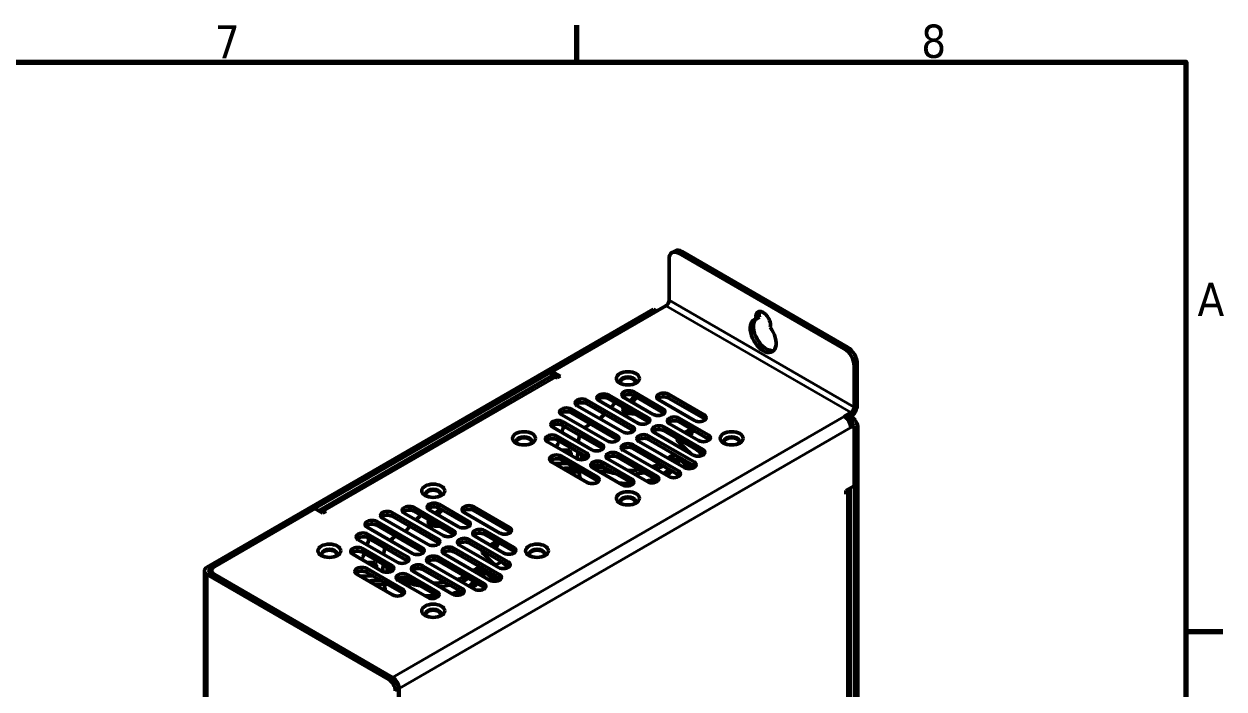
# Model space of a CAD drawing. Header units: millimetres. Extents: x 3265 to 5128, y 641 to 1684.
# Drawn here: x 4218 to 4479.5, y 1526.9 to 1671.7 of the extents above; entities that cross this region are included whole.
import ezdxf

# ---------------------------------------------------------------- set-up
doc = ezdxf.new("R2010")
doc.units = ezdxf.units.MM
doc.header["$LTSCALE"] = 1.8
for name, color, linetype, lineweight in [('경계(ISO)', 7, 'Continuous', 70), ('외형선(ISO)', 7, 'Continuous', 50), ('좁은 외형선(ISO)', 7, 'Continuous', 35)]:
    doc.layers.add(name, color=color, linetype=linetype, lineweight=lineweight)
doc.styles.add('주 텍스트 (ISO)', font='')
doc.styles.get('주 텍스트 (ISO)').set_extended_font_data('Tahoma')

# ---------------------------------------------------------------- blocks, each defined once
blk = doc.blocks.new('경계 Default Border')
at = {"layer": '경계(ISO)'}
for p, q in [((519.75, 410), (519.75, 413.9)), ((584, 350), (587.9, 350))]:
    blk.add_line(p, q, dxfattribs=at)
at = {"layer": '경계(ISO)', "flags": 128}
blk.add_lwpolyline([(10, 10), (10, 410), (584, 410), (584, 10), (10, 10)], dxfattribs=at)
at = {"layer": '경계(ISO)', "char_height": 3.5, "attachment_point": 7, "style": '주 텍스트 (ISO)'}
for s, insert in [('7', (481.56, 410.4)), ('8', (556.09, 410.4)), ('A', (585.24, 383.25))]:
    blk.add_mtext(s, dxfattribs=dict(at, insert=insert))

msp = doc.modelspace()

# ---------------------------------------------------------------- linework, layer by layer
at = {"layer": '외형선(ISO)'}
for p, q in [((4359.925, 1622.296), (4359.218, 1621.887)), ((4360.718, 1621.739), (4396.781, 1600.918)), ((4397.488, 1601.326), (4361.425, 1622.147)), ((4358.597, 1611.532), (4358.597, 1620.514)), ((4355.203, 1609.573), (4257.905, 1553.398)), ((4355.91, 1609.165), (4258.612, 1552.99)), ((4357.89, 1610.308), (4333.141, 1596.019)), ((4355.91, 1609.165), (4355.203, 1609.573)), ((4378.284, 1607.815), (4377.576, 1607.407)), ((4334.909, 1594.998), (4333.141, 1596.019)), ((4333.141, 1596.019), (4333.141, 1595.203)), ((4398.902, 1597.244), (4398.902, 1588.262)), ((4399.609, 1588.671), (4399.609, 1597.652)), ((4332.848, 1594.893), (4282.502, 1565.826)), ((4333.141, 1595.203), (4333.848, 1594.794)), ((4334.202, 1594.59), (4333.848, 1594.794)), ((4334.909, 1594.998), (4334.202, 1594.59)), ((4345.445, 1590.875), (4353.93, 1585.976)), ((4355.132, 1586.67), (4348.768, 1590.344)), ((4351.095, 1590.634), (4350.095, 1589.579)), ((4351.427, 1590.168), (4350.595, 1589.29)), ((4350.89, 1591.569), (4357.254, 1587.895)), ((4357.254, 1587.078), (4350.89, 1590.753)), ((4358.456, 1591.038), (4366.234, 1586.548)), ((4366.234, 1585.731), (4358.456, 1590.222)), ((4337.313, 1587.813), (4347.213, 1582.098)), ((4348.485, 1582.833), (4338.586, 1588.548)), ((4340.707, 1589.773), (4350.607, 1584.057)), ((4350.607, 1583.241), (4340.707, 1588.956)), ((4351.809, 1584.751), (4343.324, 1589.65)), ((4353.93, 1585.16), (4345.445, 1590.059)), ((4345.902, 1588.162), (4346.902, 1589.217)), ((4348.744, 1588.154), (4348.705, 1588.112)), ((4349.244, 1587.865), (4348.705, 1587.296)), ((4364.113, 1585.323), (4356.334, 1589.814)), ((4345.091, 1580.873), (4335.192, 1586.589)), ((4335.404, 1585.078), (4343.889, 1580.179)), ((4347.213, 1581.281), (4337.313, 1586.997)), ((4343.829, 1585.974), (4344.551, 1586.737)), ((4349.916, 1587.477), (4350.042, 1586.83)), ((4360.789, 1585.854), (4367.153, 1582.179)), ((4367.153, 1581.363), (4360.789, 1585.037)), ((4398.195, 1587.038), (4396.781, 1586.221)), ((4397.363, 1585.741), (4398.195, 1586.221)), ((4397.629, 1585.731), (4397.488, 1585.813)), ((4398.336, 1586.139), (4398.195, 1586.221)), ((4341.768, 1578.954), (4333.283, 1583.853)), ((4343.889, 1579.363), (4335.404, 1584.261)), ((4335.575, 1584.017), (4336.252, 1583.772)), ((4363.83, 1577.811), (4355.344, 1582.71)), ((4357.466, 1583.935), (4365.951, 1579.036)), ((4365.951, 1578.219), (4357.466, 1583.118)), ((4365.032, 1580.955), (4358.668, 1584.629)), ((4363.422, 1583.517), (4362.008, 1582.7)), ((4363.837, 1583.277), (4363.818, 1583.174)), ((4398.07, 1584.516), (4398.195, 1584.588)), ((4398.195, 1584.588), (4398.902, 1584.18)), ((4398.195, 1583.772), (4398.902, 1584.18)), ((4398.902, 1584.18), (4398.902, 1571.116)), ((4399.044, 1439.905), (4399.044, 1583.282)), ((4399.751, 1440.313), (4399.751, 1583.69)), ((4338.445, 1577.036), (4332.081, 1580.71)), ((4334.202, 1581.934), (4340.566, 1578.26)), ((4340.566, 1577.444), (4334.202, 1581.118)), ((4350.748, 1580.057), (4360.648, 1574.341)), ((4361.92, 1575.076), (4352.021, 1580.791)), ((4354.142, 1582.016), (4364.042, 1576.301)), ((4364.042, 1575.484), (4354.142, 1581.2)), ((4360.53, 1580.849), (4363.578, 1577.957)), ((4361.298, 1580.906), (4360.783, 1580.609)), ((4335.121, 1577.566), (4342.899, 1573.075)), ((4335.274, 1578.866), (4336.971, 1578.888)), ((4337.25, 1578.315), (4336.252, 1578.301)), ((4337.25, 1578.315), (4337.25, 1577.725)), ((4338.617, 1576.95), (4338.617, 1577.387)), ((4339.617, 1577.387), (4339.617, 1577.534)), ((4347.425, 1578.138), (4355.91, 1573.239)), ((4355.91, 1572.422), (4347.425, 1577.321)), ((4358.526, 1573.116), (4348.627, 1578.832)), ((4360.648, 1573.525), (4350.748, 1579.24)), ((4340.778, 1571.851), (4333, 1576.341)), ((4333.666, 1575.957), (4336.431, 1575.994)), ((4342.899, 1572.259), (4335.121, 1576.75)), ((4338.191, 1574.978), (4336.246, 1574.952)), ((4344.492, 1575.061), (4341.926, 1575.027)), ((4348.344, 1571.32), (4341.98, 1574.994)), ((4344.101, 1576.219), (4350.465, 1572.545)), ((4350.465, 1571.728), (4344.101, 1575.403)), ((4353.789, 1572.014), (4345.303, 1576.913)), ((4360.617, 1575.829), (4360.617, 1576.869)), ((4363.091, 1574.825), (4361.299, 1576.525)), ((4362.666, 1575.228), (4361.529, 1575.302)), ((4363.804, 1574.964), (4362.037, 1576.641)), ((4339.573, 1574.179), (4336.808, 1574.143)), ((4344.492, 1574.244), (4343.306, 1574.229)), ((4360.617, 1573.099), (4360.617, 1573.282)), ((4360.841, 1573.253), (4360.617, 1573.268)), ((4397.134, 1570.095), (4398.902, 1571.116)), ((4397.134, 1569.279), (4397.134, 1570.095)), ((4397.488, 1569.483), (4397.134, 1569.279)), ((4398.074, 1452.724), (4398.074, 1570.299)), ((4308.463, 1567.074), (4314.827, 1563.4)), ((4259.461, 1553.48), (4281.381, 1566.135)), ((4281.381, 1566.135), (4283.149, 1565.115)), ((4283.856, 1565.523), (4283.149, 1565.115)), ((4283.502, 1565.727), (4283.856, 1565.523)), ((4306.059, 1558.338), (4296.16, 1564.053)), ((4298.281, 1565.278), (4308.18, 1559.562)), ((4308.18, 1558.746), (4298.281, 1564.461)), ((4309.382, 1560.256), (4300.897, 1565.155)), ((4303.018, 1566.38), (4311.504, 1561.481)), ((4311.504, 1560.665), (4303.018, 1565.564)), ((4303.475, 1563.667), (4304.476, 1564.722)), ((4312.706, 1562.175), (4306.342, 1565.849)), ((4308.668, 1566.139), (4307.668, 1565.084)), ((4309.001, 1565.673), (4308.168, 1564.795)), ((4314.827, 1562.584), (4308.463, 1566.258)), ((4321.686, 1560.828), (4313.908, 1565.319)), ((4316.029, 1566.544), (4323.807, 1562.053)), ((4323.807, 1561.236), (4316.029, 1565.727)), ((4302.665, 1556.378), (4292.765, 1562.094)), ((4294.887, 1563.318), (4304.786, 1557.603)), ((4304.786, 1556.786), (4294.887, 1562.502)), ((4301.402, 1561.479), (4302.125, 1562.242)), ((4306.318, 1563.659), (4306.279, 1563.618)), ((4306.818, 1563.37), (4306.279, 1562.801)), ((4307.489, 1562.982), (4307.616, 1562.335)), ((4299.342, 1554.459), (4290.856, 1559.358)), ((4292.978, 1560.583), (4301.463, 1555.684)), ((4301.463, 1554.868), (4292.978, 1559.767)), ((4293.149, 1559.523), (4293.826, 1559.277)), ((4315.039, 1559.44), (4323.525, 1554.541)), ((4322.605, 1556.46), (4316.241, 1560.134)), ((4318.363, 1561.359), (4324.727, 1557.685)), ((4324.727, 1556.868), (4318.363, 1560.542)), ((4320.996, 1559.022), (4319.582, 1558.205)), ((4321.411, 1558.782), (4321.392, 1558.68)), ((4296.018, 1552.541), (4289.654, 1556.215)), ((4291.775, 1557.44), (4298.139, 1553.765)), ((4298.139, 1552.949), (4291.775, 1556.623)), ((4319.494, 1550.581), (4309.595, 1556.296)), ((4311.716, 1557.521), (4321.615, 1551.806)), ((4321.615, 1550.989), (4311.716, 1556.705)), ((4321.403, 1553.316), (4312.918, 1558.215)), ((4323.525, 1553.725), (4315.039, 1558.624)), ((4318.104, 1556.354), (4321.151, 1553.462)), ((4318.872, 1556.411), (4318.357, 1556.114)), ((4292.848, 1554.371), (4294.544, 1554.393)), ((4294.823, 1553.82), (4293.826, 1553.806)), ((4294.823, 1553.82), (4294.823, 1553.23)), ((4304.998, 1553.643), (4313.484, 1548.744)), ((4316.1, 1548.621), (4306.2, 1554.337)), ((4308.322, 1555.562), (4318.221, 1549.846)), ((4318.221, 1549.03), (4308.322, 1554.745)), ((4320.794, 1553.801), (4322.075, 1554.541)), ((4257.319, 1403.979), (4257.319, 1552.581)), ((4257.905, 1551.765), (4297.503, 1528.903)), ((4298.21, 1529.311), (4258.612, 1552.173)), ((4258.875, 1552.021), (4258.875, 1552.663)), ((4298.352, 1529.393), (4259.461, 1551.847)), ((4298.352, 1547.356), (4290.573, 1551.847)), ((4291.239, 1551.462), (4294.004, 1551.499)), ((4292.695, 1553.071), (4300.473, 1548.581)), ((4300.473, 1547.764), (4292.695, 1552.255)), ((4296.19, 1552.455), (4296.19, 1552.892)), ((4297.19, 1552.892), (4297.19, 1553.039)), ((4301.675, 1551.724), (4308.039, 1548.05)), ((4311.362, 1547.519), (4302.877, 1552.418)), ((4313.484, 1547.927), (4304.998, 1552.826)), ((4318.19, 1551.334), (4318.19, 1552.374)), ((4318.19, 1552.298), (4318.28, 1552.35)), ((4320.665, 1550.33), (4318.873, 1552.03)), ((4321.378, 1550.469), (4319.611, 1552.147)), ((4295.764, 1550.483), (4293.82, 1550.457)), ((4297.147, 1549.684), (4294.382, 1549.648)), ((4302.065, 1550.566), (4299.5, 1550.532)), ((4305.918, 1546.825), (4299.554, 1550.499)), ((4302.065, 1549.75), (4300.88, 1549.734)), ((4308.039, 1547.233), (4301.675, 1550.908)), ((4318.19, 1548.604), (4318.19, 1548.787)), ((4318.415, 1548.758), (4318.19, 1548.773)), ((4320.24, 1550.733), (4319.102, 1550.807)), ((4299.624, 1512.165), (4299.624, 1526.862)), ((4299.766, 1526.943), (4299.766, 1381.607))]:
    msp.add_line(p, q, dxfattribs=at)
for centre, major_axis, start_param, end_param in [((4360.718, 1619.289), (-1.5, 2.598), 5.4977871, 7.0685835), ((4361.425, 1619.697), (-1.5, 2.598), 5.4977871, 6.2831853), ((4357.89, 1611.124), (0.5, 0.866), 3.9269908, 5.4977871), ((4379.103, 1607.042), (-1.125, 1.949), 3.6418944, 7.3536799), ((4379.81, 1607.45), (-1.125, 1.949), 0.3196873, 1.0704946), ((4379.103, 1603.776), (-2, 3.464), 6.06798, 11.2107796), ((4379.81, 1604.184), (2, -3.464), 3.3193033, 6.1054747), ((4396.781, 1598.469), (1.5, -2.598), 0.7853982, 2.3561945), ((4397.488, 1598.877), (1.5, -2.598), 0.7853982, 2.3561945), ((4333.848, 1593.161), (-1, 1.732), 5.4977871, 6.2831853), ((4349.617, 1593.855), (1.7, 0), 5.7118822, 9.9960811), ((4349.617, 1593.692), (-1.65, 0), 3.0477096, 6.3770684), ((4349.617, 1593.692), (1.7, 0), 0.0832853, 3.0583074), ((4344.384, 1590.263), (-1.5, 0), 3.9269908, 7.0685835), ((4344.384, 1589.446), (1.5, 0), 0.7853982, 2.65071), ((4349.829, 1590.957), (-1.5, 0), 3.9269908, 7.0685835), ((4349.829, 1590.14), (1.5, 0), 0.7853982, 2.65071), ((4352.743, 1589.753), (1.5, 0), 2.413521, 2.6409228), ((4357.395, 1590.426), (-1.5, 0), 3.9269908, 7.0685835), ((4357.395, 1589.61), (1.5, 0), 0.7853982, 2.65071), ((4336.252, 1587.201), (-1.5, 0), 3.9269908, 7.0685835), ((4339.647, 1589.16), (-1.5, 0), 3.9269908, 7.0685835), ((4339.647, 1588.344), (1.5, 0), 0.7853982, 2.65071), ((4350.021, 1587.697), (-1.5, 0), 5.7825154, 7.8209923), ((4356.193, 1587.283), (1.5, 0), 3.9269908, 7.0685835), ((4398.195, 1587.854), (-1, -1.732), 0.7853982, 2.3561945), ((4398.195, 1587.854), (-0.5, -0.866), 0.7853982, 2.3561945), ((4334.343, 1584.466), (-1.5, 0), 3.9269908, 7.0685835), ((4336.252, 1586.384), (1.5, 0), 0.7853982, 2.65071), ((4342.513, 1586.39), (-1.5, 0), 2.2671348, 2.6409228), ((4350.021, 1586.88), (1.5, 0), 2.6409228, 2.65071), ((4349.617, 1580.628), (10.75, 0), 1.4288993, 1.5378069), ((4352.87, 1585.364), (1.5, 0), 3.9269908, 7.0685835), ((4352.87, 1584.547), (1.5, 0), 0.4908827, 0.7853982), ((4356.193, 1586.466), (1.5, 0), 0.4908827, 0.7853982), ((4359.728, 1585.241), (-1.5, 0), 3.9269908, 7.0685835), ((4359.728, 1584.425), (1.5, 0), 0.7853982, 2.65071), ((4365.173, 1585.935), (1.5, 0), 3.9269908, 7.0685835), ((4365.173, 1585.119), (1.5, 0), 0.4908827, 0.7853982), ((4396.781, 1584.588), (1, -1.732), 0.7853982, 2.3561945), ((4397.629, 1584.098), (1, -1.732), 1.3089969, 2.3561945), ((4398.336, 1584.506), (-1, 1.732), 3.9269908, 5.4977871), ((4334.343, 1583.649), (1.5, 0), 0.7853982, 2.65071), ((4349.617, 1580.628), (10.75, 0), 2.4400135, 2.629346), ((4349.546, 1583.445), (1.5, 0), 3.9269908, 7.0685835), ((4349.546, 1582.629), (1.5, 0), 0.4908827, 0.7853982), ((4353.082, 1581.404), (-1.5, 0), 3.9269908, 7.0685835), ((4356.405, 1583.323), (-1.5, 0), 3.9269908, 7.0685835), ((4356.405, 1582.506), (1.5, 0), 0.7853982, 2.65071), ((4361.736, 1584.847), (1.5, -2.598), 0.1994832, 0.5919201), ((4397.629, 1584.098), (1, -1.732), 0.7853982, 1.236425), ((4326.989, 1580.791), (1.7, 0), 5.7118822, 9.9960811), ((4326.989, 1580.628), (-1.65, 0), 3.0477096, 6.3770684), ((4326.989, 1580.628), (1.7, 0), 0.0832853, 3.0583074), ((4333.141, 1581.322), (-1.5, 0), 3.9269908, 7.0685835), ((4333.141, 1580.506), (1.5, 0), 0.7853982, 2.65071), ((4349.617, 1580.628), (-10.75, 0), 6.0457275, 6.2830014), ((4342.829, 1579.567), (1.5, 0), 3.9269908, 7.0685835), ((4346.152, 1581.485), (1.5, 0), 3.9269908, 7.0685835), ((4346.152, 1580.669), (1.5, 0), 0.4908827, 0.7853982), ((4349.688, 1579.444), (-1.5, 0), 3.9269908, 7.0685835), ((4353.082, 1580.587), (1.5, 0), 0.7853982, 2.65071), ((4349.617, 1580.628), (10.75, 0), 0.0950346, 0.1418971), ((4361.812, 1581.299), (-1.5, 0), 0.0950346, 0.5465277), ((4349.617, 1572.218), (19, 0), 0.8880411, 0.9109983), ((4366.092, 1581.567), (1.5, 0), 3.9269908, 7.0685835), ((4366.092, 1580.751), (1.5, 0), 0.4908827, 0.7853982), ((4372.244, 1580.791), (1.7, 0), 5.7118822, 9.9960811), ((4372.244, 1580.628), (-1.65, 0), 3.0477096, 6.3770684), ((4372.244, 1580.628), (1.7, 0), 0.0832853, 3.0583074), ((4334.06, 1576.954), (-1.5, 0), 3.9269908, 7.0685835), ((4349.617, 1580.628), (-13, 0), 0.2339145, 0.3133408), ((4339.505, 1577.648), (1.5, 0), 3.9269908, 7.0685835), ((4349.617, 1577.387), (-11, 0), 6.110947, 6.3537662), ((4349.617, 1579.812), (-10.75, 0), 0.259984, 0.494327), ((4349.617, 1577.387), (-10, 0), 0, 0.1040149), ((4349.617, 1580.628), (-10.75, 0), 0.4950335, 0.5557437), ((4339.21, 1576.897), (1.5, 0), 0.2378867, 0.5557437), ((4339.505, 1576.831), (1.5, 0), 0.4908827, 0.7853982), ((4342.829, 1578.75), (1.5, 0), 0.4908827, 0.7853982), ((4346.364, 1577.525), (-1.5, 0), 3.9269908, 7.0685835), ((4346.364, 1576.709), (1.5, 0), 0.7853982, 2.65071), ((4349.688, 1578.628), (1.5, 0), 0.7853982, 2.65071), ((4349.617, 1580.628), (-10.75, 0), 2.5338721, 2.5850045), ((4360.018, 1576.892), (1.5, 0), 1.5116823, 2.5850045), ((4364.89, 1578.424), (1.5, 0), 3.9269908, 7.0685835), ((4349.617, 1572.218), (19, 0), 0.5354365, 0.6827553), ((4364.89, 1577.607), (1.5, 0), 0.4908827, 0.7853982), ((4334.06, 1576.137), (1.5, 0), 0.7853982, 2.65071), ((4336.281, 1574.086), (1.5, 0), 1.5937252, 2.0567516), ((4343.041, 1575.607), (-1.5, 0), 3.9269908, 7.0685835), ((4343.041, 1574.79), (1.5, 0), 0.7853982, 2.65071), ((4344.526, 1574.195), (1.5, 0), 1.4525927, 1.5937252), ((4349.617, 1580.628), (-10.75, 0), 1.5709802, 1.8082541), ((4349.617, 1580.628), (-10.75, 0), 2.083043, 2.2723754), ((4349.617, 1579.812), (-10.75, 0), 2.1785169, 2.3654969), ((4349.617, 1577.387), (10, 0), 5.6049924, 5.8098263), ((4360.018, 1576.075), (1.5, 0), 0.5465277, 2.2751251), ((4349.617, 1577.387), (10, 0), 6.1251354, 6.1994734), ((4349.617, 1577.387), (11, 0), 6.0606817, 6.2029824), ((4362.981, 1575.688), (1.5, 0), 3.9269908, 7.0685835), ((4362.981, 1574.872), (1.5, 0), 0.4908827, 0.7853982), ((4341.839, 1572.463), (1.5, 0), 3.9269908, 7.0685835), ((4341.839, 1571.647), (1.5, 0), 0.4908827, 0.7853982), ((4344.526, 1573.379), (1.5, 0), 1.1422322, 1.5937252), ((4349.617, 1579.812), (-10.75, 0), 1.1422322, 1.3108123), ((4349.405, 1571.932), (1.5, 0), 3.9269908, 7.0685835), ((4349.617, 1579.812), (-10.75, 0), 1.695135, 1.9140187), ((4349.617, 1577.387), (10, 0), 5.1263016, 5.3340566), ((4354.849, 1572.626), (1.5, 0), 3.9269908, 7.0685835), ((4349.617, 1577.387), (11, 0), 5.1957126, 5.345413), ((4354.849, 1571.81), (1.5, 0), 0.4908827, 0.7853982), ((4349.617, 1577.387), (11, 0), 5.5952139, 5.7806344), ((4359.587, 1573.729), (1.5, 0), 3.9269908, 7.0685835), ((4359.587, 1572.912), (1.5, 0), 0.4908827, 0.7853982), ((4307.19, 1569.36), (1.7, 0), 5.7118822, 9.9960811), ((4307.19, 1569.197), (-1.65, 0), 3.0477096, 6.3770684), ((4307.19, 1569.197), (1.7, 0), 0.0832853, 3.0583074), ((4349.617, 1577.387), (10, 0), 4.5132791, 4.810625), ((4349.405, 1571.116), (1.5, 0), 0.4908827, 0.7853982), ((4396.074, 1570.299), (2, 0), 5.4977871, 6.5449847), ((4301.958, 1565.768), (-1.5, 0), 3.9269908, 7.0685835), ((4307.403, 1566.462), (-1.5, 0), 3.9269908, 7.0685835), ((4314.969, 1565.931), (-1.5, 0), 3.9269908, 7.0685835), ((4349.617, 1567.727), (1.7, 0), 5.7118822, 9.9960811), ((4349.617, 1567.564), (-1.65, 0), 3.0477096, 6.3770684), ((4349.617, 1567.564), (1.7, 0), 0.0832853, 3.0583074), ((4283.502, 1564.094), (-1, 1.732), 5.4977871, 6.5449847), ((4297.22, 1564.666), (-1.5, 0), 3.9269908, 7.0685835), ((4297.22, 1563.849), (1.5, 0), 0.7853982, 2.65071), ((4301.958, 1564.951), (1.5, 0), 0.7853982, 2.65071), ((4307.403, 1565.645), (1.5, 0), 0.7853982, 2.65071), ((4310.317, 1565.258), (1.5, 0), 2.413521, 2.6409228), ((4314.969, 1565.115), (1.5, 0), 0.7853982, 2.65071), ((4293.826, 1562.706), (-1.5, 0), 3.9269908, 7.0685835), ((4293.826, 1561.889), (1.5, 0), 0.7853982, 2.65071), ((4300.086, 1561.895), (-1.5, 0), 2.2671348, 2.6409228), ((4307.594, 1563.202), (-1.5, 0), 5.7825154, 7.8209923), ((4307.594, 1562.385), (1.5, 0), 2.6409228, 2.65071), ((4307.19, 1556.133), (10.75, 0), 1.4288993, 1.5378069), ((4310.443, 1560.869), (1.5, 0), 3.9269908, 7.0685835), ((4313.766, 1562.788), (1.5, 0), 3.9269908, 7.0685835), ((4313.766, 1561.971), (1.5, 0), 0.4908827, 0.7853982), ((4317.302, 1560.746), (-1.5, 0), 3.9269908, 7.0685835), ((4322.747, 1561.44), (1.5, 0), 3.9269908, 7.0685835), ((4291.917, 1559.971), (-1.5, 0), 3.9269908, 7.0685835), ((4291.917, 1559.154), (1.5, 0), 0.7853982, 2.65071), ((4307.19, 1556.133), (10.75, 0), 2.4400135, 2.629346), ((4307.12, 1558.95), (1.5, 0), 3.9269908, 7.0685835), ((4310.443, 1560.052), (1.5, 0), 0.4908827, 0.7853982), ((4313.979, 1558.828), (-1.5, 0), 3.9269908, 7.0685835), ((4313.979, 1558.011), (1.5, 0), 0.7853982, 2.65071), ((4317.302, 1559.93), (1.5, 0), 0.7853982, 2.65071), ((4322.747, 1560.624), (1.5, 0), 0.4908827, 0.7853982), ((4284.563, 1556.296), (1.7, 0), 5.7118822, 9.9960811), ((4284.563, 1556.133), (-1.65, 0), 3.0477096, 6.3770684), ((4284.563, 1556.133), (1.7, 0), 0.0832853, 3.0583074), ((4290.715, 1556.827), (-1.5, 0), 3.9269908, 7.0685835), ((4290.715, 1556.011), (1.5, 0), 0.7853982, 2.65071), ((4307.19, 1556.133), (-10.75, 0), 6.0457275, 6.2830014), ((4303.726, 1556.991), (1.5, 0), 3.9269908, 7.0685835), ((4303.726, 1556.174), (1.5, 0), 0.4908827, 0.7853982), ((4307.12, 1558.134), (1.5, 0), 0.4908827, 0.7853982), ((4310.655, 1556.909), (-1.5, 0), 3.9269908, 7.0685835), ((4310.655, 1556.092), (1.5, 0), 0.7853982, 2.65071), ((4307.19, 1556.133), (10.75, 0), 0.0950346, 0.1418971), ((4319.385, 1556.804), (-1.5, 0), 0.0950346, 0.5465277), ((4307.19, 1547.723), (19, 0), 0.8880411, 0.9109983), ((4319.31, 1560.352), (1.5, -2.598), 0.1994832, 0.5919201), ((4323.666, 1557.072), (1.5, 0), 3.9269908, 7.0685835), ((4323.666, 1556.256), (1.5, 0), 0.4908827, 0.7853982), ((4329.818, 1556.296), (1.7, 0), 5.7118822, 9.9960811), ((4329.818, 1556.133), (-1.65, 0), 3.0477096, 6.3770684), ((4329.818, 1556.133), (1.7, 0), 0.0832853, 3.0583074), ((4307.19, 1556.133), (-13, 0), 0.2339145, 0.3133408), ((4297.079, 1553.153), (1.5, 0), 3.9269908, 7.0685835), ((4307.19, 1552.892), (-11, 0), 6.110947, 6.3537662), ((4307.19, 1555.317), (-10.75, 0), 0.259984, 0.494327), ((4300.402, 1555.072), (1.5, 0), 3.9269908, 7.0685835), ((4300.402, 1554.255), (1.5, 0), 0.4908827, 0.7853982), ((4303.938, 1553.031), (-1.5, 0), 3.9269908, 7.0685835), ((4307.261, 1554.949), (-1.5, 0), 3.9269908, 7.0685835), ((4307.261, 1554.133), (1.5, 0), 0.7853982, 2.65071), ((4322.464, 1553.929), (1.5, 0), 3.9269908, 7.0685835), ((4307.19, 1547.723), (19, 0), 0.5354365, 0.6827553), ((4322.464, 1553.112), (1.5, 0), 0.4908827, 0.7853982), ((4259.319, 1552.581), (-2, 0), 5.4977871, 7.0685835), ((4259.319, 1552.581), (-1, 0), 5.4977871, 7.0685835), ((4260.875, 1552.663), (-2, 0), 5.4977871, 7.0685835), ((4291.634, 1552.459), (-1.5, 0), 3.9269908, 7.0685835), ((4291.634, 1551.642), (1.5, 0), 0.7853982, 2.65071), ((4307.19, 1552.892), (-10, 0), 0, 0.1040149), ((4307.19, 1556.133), (-10.75, 0), 0.4950335, 0.5557437), ((4296.784, 1552.402), (1.5, 0), 0.2378867, 0.5557437), ((4297.079, 1552.336), (1.5, 0), 0.4908827, 0.7853982), ((4300.614, 1551.112), (-1.5, 0), 3.9269908, 7.0685835), ((4300.614, 1550.295), (1.5, 0), 0.7853982, 2.65071), ((4303.938, 1552.214), (1.5, 0), 0.7853982, 2.65071), ((4307.19, 1556.133), (-10.75, 0), 2.083043, 2.2723754), ((4307.19, 1555.317), (-10.75, 0), 2.1785169, 2.3654969), ((4307.19, 1556.133), (-10.75, 0), 2.5338721, 2.5850045), ((4317.591, 1552.397), (1.5, 0), 1.5116823, 2.5850045), ((4317.591, 1551.58), (1.5, 0), 0.5465277, 2.2751251), ((4307.19, 1552.892), (10, 0), 6.1251354, 6.1994734), ((4307.19, 1552.892), (11, 0), 6.0606817, 6.2029824), ((4320.555, 1551.193), (1.5, 0), 3.9269908, 7.0685835), ((4320.555, 1550.377), (1.5, 0), 0.4908827, 0.7853982), ((4293.854, 1549.591), (1.5, 0), 1.5937252, 2.0567516), ((4299.412, 1547.968), (1.5, 0), 3.9269908, 7.0685835), ((4302.1, 1549.7), (1.5, 0), 1.4525927, 1.5937252), ((4302.1, 1548.884), (1.5, 0), 1.1422322, 1.5937252), ((4307.19, 1555.317), (-10.75, 0), 1.1422322, 1.3108123), ((4307.19, 1556.133), (-10.75, 0), 1.5709802, 1.8082541), ((4307.19, 1555.317), (-10.75, 0), 1.695135, 1.9140187), ((4312.423, 1548.132), (1.5, 0), 3.9269908, 7.0685835), ((4307.19, 1552.892), (10, 0), 5.6049924, 5.8098263), ((4307.19, 1552.892), (11, 0), 5.5952139, 5.7806344), ((4317.161, 1549.234), (1.5, 0), 3.9269908, 7.0685835), ((4317.161, 1548.417), (1.5, 0), 0.4908827, 0.7853982), ((4299.412, 1547.152), (1.5, 0), 0.4908827, 0.7853982), ((4307.19, 1552.892), (10, 0), 4.5132791, 4.810625), ((4306.978, 1547.438), (1.5, 0), 3.9269908, 7.0685835), ((4306.978, 1546.621), (1.5, 0), 0.4908827, 0.7853982), ((4307.19, 1552.892), (10, 0), 5.1263016, 5.3340566), ((4307.19, 1552.892), (11, 0), 5.1957126, 5.345413), ((4312.423, 1547.315), (1.5, 0), 0.4908827, 0.7853982), ((4307.19, 1543.233), (1.7, 0), 5.7118822, 9.9960811), ((4307.19, 1543.069), (-1.65, 0), 3.0477096, 6.3770684), ((4307.19, 1543.069), (1.7, 0), 0.0832853, 3.0583074), ((4297.503, 1527.27), (1, -1.732), 0.7853982, 2.3561945), ((4298.21, 1527.678), (-1, 1.732), 3.9269908, 5.4977871), ((4298.352, 1527.76), (-1, 1.732), 3.9269908, 5.4977871)]:
    msp.add_ellipse(centre, major_axis=major_axis, ratio=0.5773503, start_param=start_param, end_param=end_param, dxfattribs=at)
for centre in [(4349.617, 1594.509), (4326.989, 1581.445), (4372.244, 1581.445), (4307.19, 1570.014), (4349.617, 1568.381), (4284.563, 1556.95), (4329.818, 1556.95), (4307.19, 1543.886)]:
    msp.add_ellipse(centre, major_axis=(2.5, 0), ratio=0.5773503, dxfattribs=at)
for points in [[(4349.262, 1586.95), (4349.414, 1587.168), (4349.555, 1587.387), (4349.69, 1587.608)], [(4335.227, 1582.731), (4335.354, 1583.166), (4335.468, 1583.592), (4335.575, 1584.017)], [(4363.504, 1582.472), (4363.381, 1582.33), (4363.25, 1582.194), (4363.109, 1582.065)], [(4334.071, 1579.561), (4334.273, 1580.017), (4334.452, 1580.456), (4334.612, 1580.881)], [(4339.209, 1572.756), (4339.101, 1573.218), (4339.014, 1573.687), (4338.944, 1574.171)], [(4306.836, 1562.455), (4306.987, 1562.673), (4307.129, 1562.892), (4307.264, 1563.113)], [(4292.801, 1558.236), (4292.928, 1558.671), (4293.042, 1559.098), (4293.149, 1559.523)], [(4291.645, 1555.066), (4291.847, 1555.523), (4292.026, 1555.961), (4292.186, 1556.386)], [(4321.077, 1557.978), (4320.955, 1557.835), (4320.824, 1557.699), (4320.683, 1557.57)], [(4296.782, 1548.262), (4296.674, 1548.723), (4296.588, 1549.193), (4296.517, 1549.676)]]:
    msp.add_open_spline(points, degree=3, dxfattribs=at)
for points in [[(4360.463, 1573.632), (4360.493, 1573.565), (4360.52, 1573.508), (4360.59, 1573.363), (4360.617, 1573.305), (4360.617, 1573.282)], [(4318.036, 1549.137), (4318.067, 1549.07), (4318.094, 1549.013), (4318.163, 1548.868), (4318.19, 1548.81), (4318.19, 1548.787)]]:
    msp.add_open_spline(points, degree=3, knots=[0.17202062, 0.17202062, 0.17202062, 0.17202062, 0.25692071, 0.25692071, 0.42768798, 0.42768798, 0.42768798, 0.42768798], dxfattribs=at)
at = {"layer": '좁은 외형선(ISO)'}
for p, q in [((4360.718, 1621.739), (4361.425, 1622.147)), ((4398.902, 1588.262), (4358.597, 1611.532)), ((4357.89, 1610.308), (4398.195, 1587.038)), ((4397.488, 1601.326), (4396.781, 1600.918)), ((4398.902, 1597.244), (4399.609, 1597.652)), ((4333.848, 1594.794), (4283.502, 1565.727)), ((4345.445, 1590.059), (4345.445, 1590.875)), ((4350.89, 1590.753), (4350.89, 1591.569)), ((4351.427, 1590.168), (4351.427, 1590.442)), ((4358.456, 1590.222), (4358.456, 1591.038)), ((4337.313, 1586.997), (4337.313, 1587.813)), ((4340.707, 1588.956), (4340.707, 1589.773)), ((4348.705, 1588.112), (4348.705, 1587.296)), ((4357.254, 1587.895), (4357.254, 1587.078)), ((4398.902, 1588.262), (4399.609, 1588.671)), ((4298.352, 1529.393), (4396.781, 1586.221)), ((4335.404, 1584.261), (4335.404, 1585.078)), ((4353.93, 1585.976), (4353.93, 1585.16)), ((4360.789, 1585.037), (4360.789, 1585.854)), ((4366.234, 1586.548), (4366.234, 1585.731)), ((4398.336, 1586.139), (4397.629, 1585.731)), ((4398.195, 1583.772), (4299.766, 1526.943)), ((4350.607, 1584.057), (4350.607, 1583.241)), ((4357.466, 1583.118), (4357.466, 1583.935)), ((4363.818, 1583.174), (4362.502, 1582.415)), ((4363.504, 1582.472), (4362.953, 1582.155)), ((4399.044, 1583.282), (4399.751, 1583.69)), ((4334.202, 1581.118), (4334.202, 1581.934)), ((4343.889, 1580.179), (4343.889, 1579.363)), ((4347.213, 1582.098), (4347.213, 1581.281)), ((4350.748, 1579.24), (4350.748, 1580.057)), ((4354.142, 1581.2), (4354.142, 1582.016)), ((4360.593, 1581.313), (4360.331, 1581.161)), ((4361.044, 1581.052), (4360.591, 1580.791)), ((4367.153, 1582.179), (4367.153, 1581.363)), ((4335.121, 1576.75), (4335.121, 1577.566)), ((4340.485, 1576.992), (4340.485, 1577.354)), ((4340.566, 1578.26), (4340.566, 1577.444)), ((4347.425, 1577.321), (4347.425, 1578.138)), ((4358.744, 1576.91), (4358.744, 1577.349)), ((4365.951, 1579.036), (4365.951, 1578.219)), ((4336.246, 1574.952), (4336.246, 1574.467)), ((4344.101, 1575.403), (4344.101, 1576.219)), ((4344.492, 1574.244), (4344.492, 1575.061)), ((4345.149, 1574.797), (4345.149, 1574.166)), ((4361.299, 1577.068), (4361.299, 1576.525)), ((4364.042, 1576.301), (4364.042, 1575.484)), ((4342.899, 1573.075), (4342.899, 1572.259)), ((4350.465, 1572.545), (4350.465, 1571.728)), ((4355.91, 1573.239), (4355.91, 1572.422)), ((4360.648, 1574.341), (4360.648, 1573.525)), ((4397.134, 1569.687), (4397.488, 1569.483)), ((4397.488, 1451.907), (4397.488, 1569.483)), ((4308.463, 1566.258), (4308.463, 1567.074)), ((4298.281, 1564.461), (4298.281, 1565.278)), ((4303.018, 1565.564), (4303.018, 1566.38)), ((4309.001, 1565.673), (4309.001, 1565.947)), ((4316.029, 1565.727), (4316.029, 1566.544)), ((4294.887, 1562.502), (4294.887, 1563.318)), ((4306.279, 1563.618), (4306.279, 1562.801)), ((4311.504, 1561.481), (4311.504, 1560.665)), ((4314.827, 1563.4), (4314.827, 1562.584)), ((4323.807, 1562.053), (4323.807, 1561.236)), ((4292.978, 1559.767), (4292.978, 1560.583)), ((4308.18, 1559.562), (4308.18, 1558.746)), ((4315.039, 1558.624), (4315.039, 1559.44)), ((4318.363, 1560.542), (4318.363, 1561.359)), ((4291.775, 1556.623), (4291.775, 1557.44)), ((4304.786, 1557.603), (4304.786, 1556.786)), ((4311.716, 1556.705), (4311.716, 1557.521)), ((4318.167, 1556.818), (4317.904, 1556.666)), ((4318.618, 1556.557), (4318.165, 1556.296)), ((4321.392, 1558.68), (4320.076, 1557.92)), ((4321.077, 1557.978), (4320.527, 1557.66)), ((4324.727, 1557.685), (4324.727, 1556.868)), ((4298.139, 1553.765), (4298.139, 1552.949)), ((4301.463, 1555.684), (4301.463, 1554.868)), ((4304.998, 1552.826), (4304.998, 1553.643)), ((4308.322, 1554.745), (4308.322, 1555.562)), ((4323.525, 1554.541), (4323.525, 1553.725)), ((4257.905, 1553.398), (4258.612, 1552.99)), ((4258.612, 1552.173), (4257.905, 1551.765)), ((4257.905, 1551.765), (4257.905, 1403.163)), ((4258.612, 1552.99), (4258.612, 1552.173)), ((4259.461, 1551.683), (4259.461, 1551.847)), ((4292.695, 1552.255), (4292.695, 1553.071)), ((4298.058, 1552.497), (4298.058, 1552.859)), ((4301.675, 1550.908), (4301.675, 1551.724)), ((4316.318, 1552.415), (4316.318, 1552.854)), ((4318.873, 1552.573), (4318.873, 1552.03)), ((4321.615, 1551.806), (4321.615, 1550.989)), ((4293.82, 1550.457), (4293.82, 1549.972)), ((4300.473, 1548.581), (4300.473, 1547.764)), ((4302.065, 1549.75), (4302.065, 1550.566)), ((4302.723, 1550.302), (4302.723, 1549.671)), ((4313.484, 1548.744), (4313.484, 1547.927)), ((4318.221, 1549.846), (4318.221, 1549.03)), ((4308.039, 1548.05), (4308.039, 1547.233)), ((4298.21, 1529.311), (4297.503, 1528.903)), ((4298.352, 1529.221), (4298.352, 1529.393)), ((4298.917, 1526.454), (4299.624, 1526.862)), ((4299.766, 1526.943), (4299.617, 1527.029))]:
    msp.add_line(p, q, dxfattribs=at)

# ---------------------------------------------------------------- block references
at = {"xscale": 2.0655, "yscale": 2.0655, "zscale": 2.0655}
msp.add_blockref('경계 Default Border', (3264.957, 816.489), dxfattribs=at)

doc.saveas('drawing.dxf')
